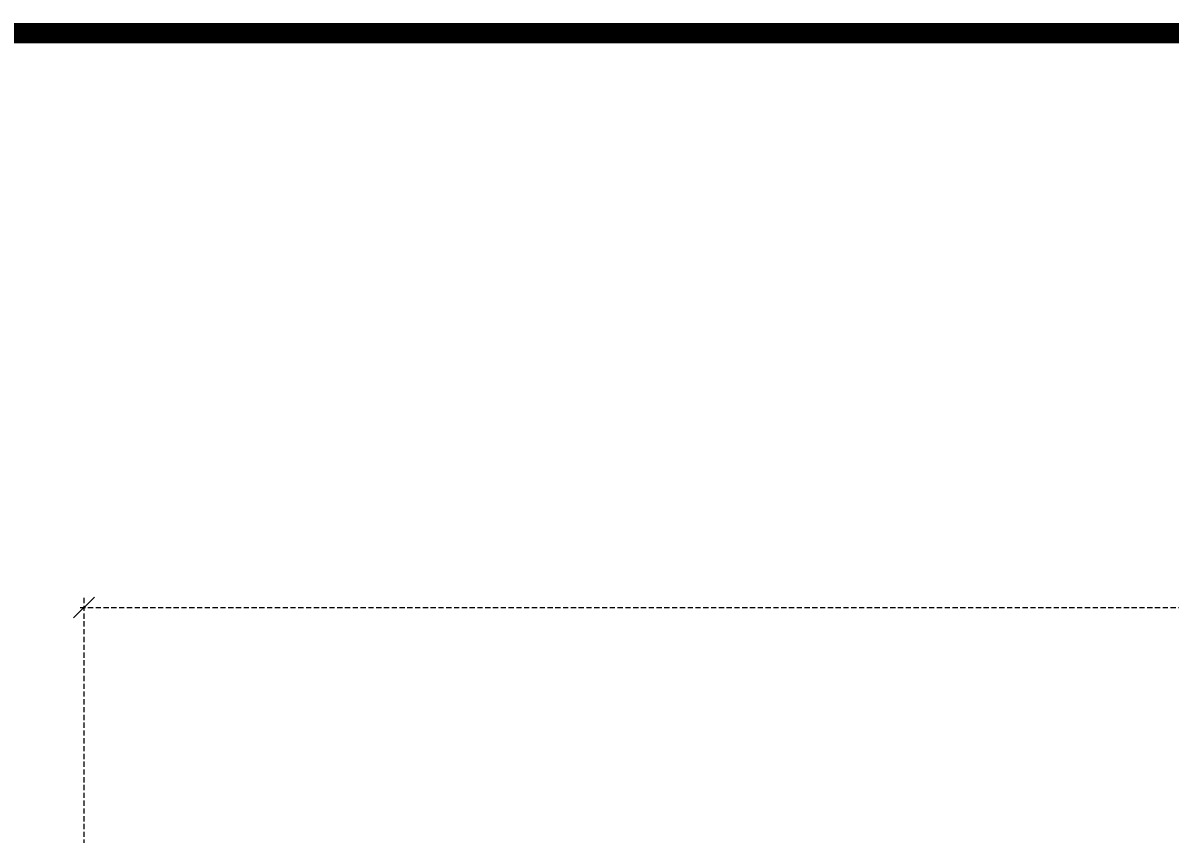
# Model space of a CAD drawing. Header units: millimetres. Extents: x -6808 to 215771, y -89660 to -16303.
# Drawn here: x 107646.3 to 107756.8, y -49424.6 to -49346.6 of the extents above; entities that cross this region are included whole.
import ezdxf

# ---------------------------------------------------------------- set-up
doc = ezdxf.new("R2010")
doc.units = ezdxf.units.MM
doc.header["$PDMODE"] = 35
doc.linetypes.add('DASHED', pattern=[0.75, 0.5, -0.25])
doc.layers.get('0').update_dxf_attribs({"color": 8})
doc.layers.add('dim2', color=6, linetype='Continuous', lineweight=20)
doc.layers.add('FORMAT', color=7, linetype='Continuous')
doc.styles.add('SAJ', font='eurr____.ttf')
doc.dimstyles.new('SAJ', dxfattribs={"dimtxt": 5, "dimasz": 2, "dimexe": 1, "dimexo": 1, "dimgap": 0.09375, "dimtad": 0, "dimdec": 1, "dimzin": 0, "dimdsep": 46, "dimlunit": 4, "dimtxsty": 'SAJ', "dimblk": 'OBLIQUE', "dimcen": 0.125, "dimdle": 0.375, "dimadec": 0, "dimazin": 0, "dimtfac": 1, "dimtdec": 1, "dimtofl": 0, "dimtmove": 0, "dimatfit": 3, "dimldrblk": 'OBLIQUE', "dimfxl": 1, "dimtolj": 1, "dimtzin": 0, "dimlwd": 5, "dimlwe": 5, "dimarcsym": 1})

# ---------------------------------------------------------------- blocks, each defined once
blk = doc.blocks.new('_Oblique')
at = {"color": 0, "linetype": 'ByBlock', "lineweight": -2}
blk.add_line((-0.5, -0.5), (0.5, 0.5), dxfattribs=at)
blk = doc.blocks.new('*D626')
at = {"layer": 'Defpoints', "color": 0, "transparency": 16777216}
for p in [(107928.21, -49402.83), (107652.21, -49427.41), (107928.21, -49427.41)]:
    blk.add_point(p, dxfattribs=at)
at = {"layer": 'dim2', "color": 0, "linetype": 'DASHED', "lineweight": 5, "transparency": 16777216}
for p, q in [((107652.21, -49426.41), (107652.21, -49401.83)), ((107928.21, -49426.41), (107928.21, -49401.83)), ((107651.84, -49402.83), (107781.12, -49402.83)), ((107928.59, -49402.83), (107799.31, -49402.83))]:
    blk.add_line(p, q, dxfattribs=at)
at = {"layer": 'dim2', "color": 0, "lineweight": 5, "transparency": 16777216, "xscale": 2, "yscale": 2, "zscale": 2, "rotation": 180}
blk.add_blockref('_Oblique', (107652.21, -49402.83), dxfattribs=at)
at = {"layer": 'dim2', "color": 0, "lineweight": 5, "transparency": 16777216, "xscale": 2, "yscale": 2, "zscale": 2}
blk.add_blockref('_Oblique', (107928.21, -49402.83), dxfattribs=at)
at = {"layer": 'dim2', "color": 0, "transparency": 16777216, "insert": (107790.21, -49402.83), "char_height": 12, "attachment_point": 5, "style": 'SAJ'}
blk.add_mtext("\\A1;23'", dxfattribs=at)

msp = doc.modelspace()

# ---------------------------------------------------------------- linework, layer by layer
at = {"layer": 'FORMAT', "color": 0, "const_width": 1.975}
msp.add_lwpolyline([(107392.576, -49347.557), (107392.576, -50275.684), (108037.8, -50275.684), (108037.8, -49347.557)], close=True, dxfattribs=at)
msp.add_lwpolyline([(107392.576, -49347.557), (107392.576, -50275.684), (108037.8, -50275.684), (108037.8, -49347.557)], close=True, dxfattribs=at)

# ---------------------------------------------------------------- dimensions: what is measured, and where the dimension line sits
at = {"layer": 'dim2'}
dim = msp.add_linear_dim(base=(107928.213, -49402.829), p1=(107652.213, -49427.415), p2=(107928.213, -49427.415), angle=0, dimstyle='SAJ', override={"dimtxt": 12}, dxfattribs=at)
dim.commit()
dim.dimension.update_dxf_attribs({"geometry": '*D626', "text_midpoint": (107790.213, -49402.829), "dimtype": 161})

doc.saveas('drawing.dxf')
